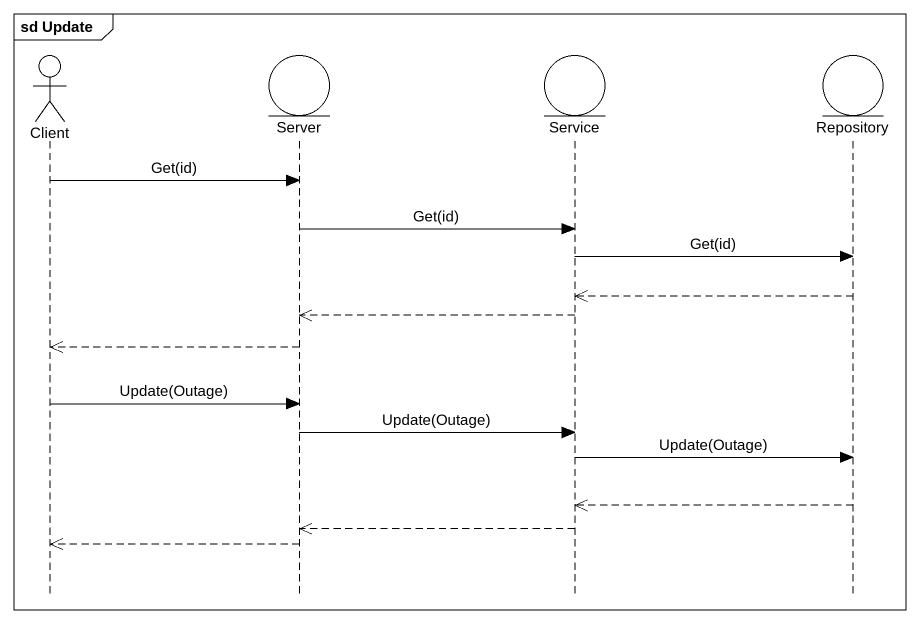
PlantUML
@startuml
mainframe sd Update
hide footbox
actor Client
entity Server
entity Service
entity Repository

Client -> Server : Get(id)
Server -> Service : Get(id)
Service -> Repository : Get(id)
Repository -->> Service
Service -->> Server
Server -->> Client
Client -> Server : Update(Outage)
Server -> Service : Update(Outage)
Service -> Repository : Update(Outage)
Repository -->> Service
Service -->> Server
Server -->> Client
@enduml
